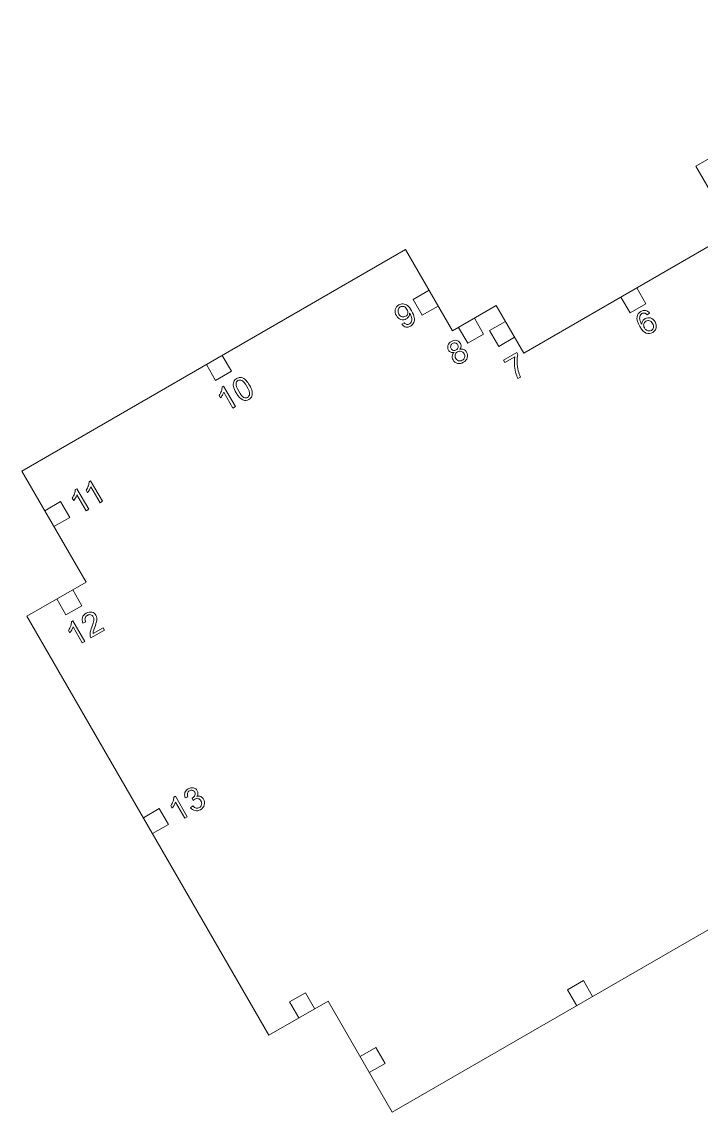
# Model space of a CAD drawing. Header units: millimetres. Extents: x -302 to 299, y -151 to 290.
# Drawn here: x -302.1 to -128.1, y -138.9 to 140.6 of the extents above; entities that cross this region are included whole.
import ezdxf

# ---------------------------------------------------------------- set-up
doc = ezdxf.new("R2010")
doc.units = ezdxf.units.MM
doc.header["$MEASUREMENT"] = 0
doc.layers.add('Layer 1', color=7, linetype='Continuous')

msp = doc.modelspace()

# ---------------------------------------------------------------- linework, layer by layer
at = {"layer": 'Layer 1', "lineweight": 9}
msp.add_open_spline([(-120.9787, -61.2683), (-120.9787, -61.2683), (-109.7628, -54.7931), (-109.7628, -54.7931), (-109.7628, -54.7931), (-109.7628, -54.7931), (-116.7958, -42.611), (-116.7958, -42.611), (-116.7958, -42.611), (-116.7958, -42.611), (-62.9834, -11.5425), (-62.9834, -11.5425), (-62.9834, -11.5425), (-62.9834, -11.5425), (-53.2337, -28.4289), (-53.2337, -28.4289), (-53.2337, -28.4289), (-53.2337, -28.4289), (28.4301, 18.7195), (28.4301, 18.7195), (28.4301, 18.7195), (28.4301, 18.7195), (16.6431, 39.1354), (16.6431, 39.1354), (16.6431, 39.1354), (16.6431, 39.1354), (35.7993, 50.195), (35.7993, 50.195), (35.7993, 50.195), (35.7993, 50.195), (-16.8799, 141.4378), (-16.8799, 141.4378), (-16.8799, 141.4378), (-16.8799, 141.4378), (-36.0358, 130.3782), (-36.0358, 130.3782), (-36.0358, 130.3782), (-36.0358, 130.3782), (-47.8228, 150.7938), (-47.8228, 150.7938), (-47.8228, 150.7938), (-47.8228, 150.7938), (-129.4866, 103.6451), (-129.4866, 103.6451), (-129.4866, 103.6451), (-129.4866, 103.6451), (-119.7365, 86.7579), (-119.7365, 86.7579), (-119.7365, 86.7579), (-119.7365, 86.7579), (-173.5493, 55.6888), (-173.5493, 55.6888), (-173.5493, 55.6888), (-173.5493, 55.6888), (-180.5829, 67.8709), (-180.5829, 67.8709), (-180.5829, 67.8709), (-180.5829, 67.8709), (-191.7988, 61.3957), (-191.7988, 61.3957), (-191.7988, 61.3957), (-191.7988, 61.3957), (-203.8289, 82.2322), (-203.8289, 82.2322), (-203.8289, 82.2322), (-203.8289, 82.2322), (-302.1283, 25.479), (-302.1283, 25.479), (-302.1283, 25.479), (-302.1283, 25.479), (-285.6839, -3.0028), (-285.6839, -3.0028), (-285.6839, -3.0028), (-285.6839, -3.0028), (-300.8071, -11.7341), (-300.8071, -11.7341), (-300.8071, -11.7341), (-300.8071, -11.7341), (-238.8149, -119.1076), (-238.8149, -119.1076), (-238.8149, -119.1076), (-238.8149, -119.1076), (-223.692, -110.3764), (-223.692, -110.3764), (-223.692, -110.3764), (-223.692, -110.3764), (-207.248, -138.8579), (-207.248, -138.8579), (-207.248, -138.8579), (-207.248, -138.8579), (-108.9486, -82.1048), (-108.9486, -82.1048), (-108.9486, -82.1048), (-108.9486, -82.1048), (-120.9787, -61.2683), (-120.9787, -61.2683)], degree=3, knots=[0, 0, 0, 0, 0.04, 0.04, 0.04, 0.04, 0.08, 0.08, 0.08, 0.08, 0.12, 0.12, 0.12, 0.12, 0.16, 0.16, 0.16, 0.16, 0.2, 0.2, 0.2, 0.2, 0.24, 0.24, 0.24, 0.24, 0.28, 0.28, 0.28, 0.28, 0.32, 0.32, 0.32, 0.32, 0.36, 0.36, 0.36, 0.36, 0.4, 0.4, 0.4, 0.4, 0.44, 0.44, 0.44, 0.44, 0.48, 0.48, 0.48, 0.48, 0.52, 0.52, 0.52, 0.52, 0.56, 0.56, 0.56, 0.56, 0.6, 0.6, 0.6, 0.6, 0.64, 0.64, 0.64, 0.64, 0.68, 0.68, 0.68, 0.68, 0.72, 0.72, 0.72, 0.72, 0.76, 0.76, 0.76, 0.76, 0.8, 0.8, 0.8, 0.8, 0.84, 0.84, 0.84, 0.84, 0.88, 0.88, 0.88, 0.88, 0.92, 0.92, 0.92, 0.92, 1, 1, 1, 1], dxfattribs=at)
at = {"layer": 'Layer 1', "color": 250, "lineweight": 9}
for points in [[(-195.4643, 67.7445), (-195.4643, 67.7445), (-199.5338, 65.395), (-199.5338, 65.395), (-199.5338, 65.395), (-199.5338, 65.395), (-201.8833, 69.4645), (-201.8833, 69.4645), (-201.8833, 69.4645), (-201.8833, 69.4645), (-197.8138, 71.814), (-197.8138, 71.814)], [(-144.6081, 72.398), (-144.6081, 72.398), (-142.2586, 68.3285), (-142.2586, 68.3285), (-142.2586, 68.3285), (-142.2586, 68.3285), (-146.328, 65.979), (-146.328, 65.979), (-146.328, 65.979), (-146.328, 65.979), (-148.6775, 70.0485), (-148.6775, 70.0485)], [(-186.1906, 64.6333), (-186.1906, 64.6333), (-183.8411, 60.5639), (-183.8411, 60.5639), (-183.8411, 60.5639), (-183.8411, 60.5639), (-187.9106, 58.2144), (-187.9106, 58.2144), (-187.9106, 58.2144), (-187.9106, 58.2144), (-190.2601, 62.2838), (-190.2601, 62.2838)], [(-175.8928, 59.747), (-175.8928, 59.747), (-179.9622, 57.3975), (-179.9622, 57.3975), (-179.9622, 57.3975), (-179.9622, 57.3975), (-182.3117, 61.467), (-182.3117, 61.467), (-182.3117, 61.467), (-182.3117, 61.467), (-178.2423, 63.8165), (-178.2423, 63.8165)], [(-250.7838, 55.1227), (-250.7838, 55.1227), (-248.4343, 51.0533), (-248.4343, 51.0533), (-248.4343, 51.0533), (-248.4343, 51.0533), (-252.5038, 48.7038), (-252.5038, 48.7038), (-252.5038, 48.7038), (-252.5038, 48.7038), (-254.8533, 52.7732), (-254.8533, 52.7732)], [(-296.2554, 15.3077), (-296.2554, 15.3077), (-292.1859, 17.6572), (-292.1859, 17.6572), (-292.1859, 17.6572), (-292.1859, 17.6572), (-289.8364, 13.5877), (-289.8364, 13.5877), (-289.8364, 13.5877), (-289.8364, 13.5877), (-293.9059, 11.2382), (-293.9059, 11.2382)], [(-289.0907, -4.9698), (-289.0907, -4.9698), (-286.7412, -9.0392), (-286.7412, -9.0392), (-286.7412, -9.0392), (-286.7412, -9.0392), (-290.8106, -11.3887), (-290.8106, -11.3887), (-290.8106, -11.3887), (-290.8106, -11.3887), (-293.1601, -7.3193), (-293.1601, -7.3193)], [(-270.9857, -63.3861), (-270.9857, -63.3861), (-266.9162, -61.0366), (-266.9162, -61.0366), (-266.9162, -61.0366), (-266.9162, -61.0366), (-264.5667, -65.1061), (-264.5667, -65.1061), (-264.5667, -65.1061), (-264.5667, -65.1061), (-268.6362, -67.4556), (-268.6362, -67.4556)], [(-159.9725, -111.5651), (-159.9725, -111.5651), (-162.322, -107.4956), (-162.322, -107.4956), (-162.322, -107.4956), (-162.322, -107.4956), (-158.2525, -105.1461), (-158.2525, -105.1461), (-158.2525, -105.1461), (-158.2525, -105.1461), (-155.903, -109.2156), (-155.903, -109.2156)], [(-231.1846, -114.6641), (-231.1846, -114.6641), (-233.5341, -110.5947), (-233.5341, -110.5947), (-233.5341, -110.5947), (-233.5341, -110.5947), (-229.4646, -108.2452), (-229.4646, -108.2452), (-229.4646, -108.2452), (-229.4646, -108.2452), (-227.1151, -112.3146), (-227.1151, -112.3146)], [(-215.4699, -124.6174), (-215.4699, -124.6174), (-211.4005, -122.2679), (-211.4005, -122.2679), (-211.4005, -122.2679), (-211.4005, -122.2679), (-209.051, -126.3374), (-209.051, -126.3374), (-209.051, -126.3374), (-209.051, -126.3374), (-213.1204, -128.6869), (-213.1204, -128.6869)]]:
    msp.add_open_spline(points, degree=3, knots=[0, 0, 0, 0, 0.25, 0.25, 0.25, 0.25, 0.5, 0.5, 0.5, 0.5, 1, 1, 1, 1], dxfattribs=at)
at = {"layer": 'Layer 1', "color": 242, "lineweight": 9}
for points, knots in [([(-204.7675, 63.0773), (-204.7675, 63.0773), (-204.181, 63.4926), (-204.181, 63.4926), (-204.181, 63.4926), (-203.9605, 63.2321), (-203.7383, 63.0785), (-203.5142, 63.0319), (-203.5142, 63.0319), (-203.2908, 62.9865), (-203.0633, 63.0299), (-202.8311, 63.1639), (-202.8311, 63.1639), (-202.6332, 63.2782), (-202.4857, 63.4236), (-202.3896, 63.6013), (-202.3896, 63.6013), (-202.2927, 63.7779), (-202.2403, 63.9694), (-202.2325, 64.1759), (-202.2325, 64.1759), (-202.2235, 64.3832), (-202.2625, 64.6344), (-202.3459, 64.9284), (-202.3459, 64.9284), (-202.4313, 65.223), (-202.55, 65.5048), (-202.7045, 65.7724), (-202.7045, 65.7724), (-202.7208, 65.8005), (-202.7474, 65.8438), (-202.7823, 65.8986), (-202.7823, 65.8986), (-202.794, 65.6197), (-202.8733, 65.3507), (-203.0223, 65.0952), (-203.0223, 65.0952), (-203.1718, 64.8378), (-203.3771, 64.6346), (-203.6362, 64.485), (-203.6362, 64.485), (-204.0712, 64.2338), (-204.5301, 64.179), (-205.0128, 64.3208), (-205.0128, 64.3208), (-205.4955, 64.4625), (-205.8849, 64.79), (-206.1827, 65.3057), (-206.1827, 65.3057), (-206.4903, 65.8386), (-206.5809, 66.3566), (-206.4545, 66.8629), (-206.4545, 66.8629), (-206.3281, 67.3694), (-206.0284, 67.759), (-205.5554, 68.0321), (-205.5554, 68.0321), (-205.2145, 68.2289), (-204.8493, 68.316), (-204.4599, 68.2964), (-204.4599, 68.2964), (-204.0718, 68.2761), (-203.705, 68.1375), (-203.3622, 67.8825), (-203.3622, 67.8825), (-203.0194, 67.6274), (-202.6617, 67.1772), (-202.2891, 66.5319), (-202.2891, 66.5319), (-201.9025, 65.8623), (-201.6663, 65.2866), (-201.5817, 64.8043), (-201.5817, 64.8043), (-201.4991, 64.3224), (-201.5411, 63.8957), (-201.7083, 63.5221), (-201.7083, 63.5221), (-201.8768, 63.1478), (-202.1529, 62.85), (-202.5403, 62.6263), (-202.5403, 62.6263), (-202.9509, 62.3892), (-203.3514, 62.3095), (-203.7436, 62.3878), (-203.7436, 62.3878), (-204.1352, 62.4648), (-204.4765, 62.6947), (-204.7675, 63.0773)], [0, 0, 0, 0, 0.04347826, 0.04347826, 0.04347826, 0.04347826, 0.08695652, 0.08695652, 0.08695652, 0.08695652, 0.13043478, 0.13043478, 0.13043478, 0.13043478, 0.17391304, 0.17391304, 0.17391304, 0.17391304, 0.2173913, 0.2173913, 0.2173913, 0.2173913, 0.26086957, 0.26086957, 0.26086957, 0.26086957, 0.30434783, 0.30434783, 0.30434783, 0.30434783, 0.34782609, 0.34782609, 0.34782609, 0.34782609, 0.39130435, 0.39130435, 0.39130435, 0.39130435, 0.43478261, 0.43478261, 0.43478261, 0.43478261, 0.47826087, 0.47826087, 0.47826087, 0.47826087, 0.52173913, 0.52173913, 0.52173913, 0.52173913, 0.56521739, 0.56521739, 0.56521739, 0.56521739, 0.60869565, 0.60869565, 0.60869565, 0.60869565, 0.65217391, 0.65217391, 0.65217391, 0.65217391, 0.69565217, 0.69565217, 0.69565217, 0.69565217, 0.73913043, 0.73913043, 0.73913043, 0.73913043, 0.7826087, 0.7826087, 0.7826087, 0.7826087, 0.82608696, 0.82608696, 0.82608696, 0.82608696, 0.86956522, 0.86956522, 0.86956522, 0.86956522, 0.91304348, 0.91304348, 0.91304348, 0.91304348, 1, 1, 1, 1]), ([(-203.4668, 66.9177), (-203.6799, 67.2868), (-203.9476, 67.5249), (-204.2692, 67.6276), (-204.2692, 67.6276), (-204.5928, 67.7308), (-204.8915, 67.7034), (-205.1689, 67.5432), (-205.1689, 67.5432), (-205.4549, 67.3781), (-205.6365, 67.1169), (-205.7143, 66.7607), (-205.7143, 66.7607), (-205.7915, 66.4034), (-205.7228, 66.0388), (-205.5083, 65.6673), (-205.5083, 65.6673), (-205.315, 65.3325), (-205.057, 65.1197), (-204.7346, 65.0272), (-204.7346, 65.0272), (-204.4123, 64.9346), (-204.1044, 64.974), (-203.8086, 65.1448), (-203.8086, 65.1448), (-203.5092, 65.3177), (-203.3247, 65.5626), (-203.2535, 65.8823), (-203.2535, 65.8823), (-203.1811, 66.2028), (-203.253, 66.5474), (-203.4668, 66.9177)], [0, 0, 0, 0, 0.11111111, 0.11111111, 0.11111111, 0.11111111, 0.22222222, 0.22222222, 0.22222222, 0.22222222, 0.33333333, 0.33333333, 0.33333333, 0.33333333, 0.44444444, 0.44444444, 0.44444444, 0.44444444, 0.55555556, 0.55555556, 0.55555556, 0.55555556, 0.66666667, 0.66666667, 0.66666667, 0.66666667, 0.77777778, 0.77777778, 0.77777778, 0.77777778, 1, 1, 1, 1]), ([(-141.3143, 65.9392), (-141.3143, 65.9392), (-141.9257, 65.5194), (-141.9257, 65.5194), (-141.9257, 65.5194), (-142.1293, 65.7392), (-142.3164, 65.8772), (-142.4872, 65.9301), (-142.4872, 65.9301), (-142.7684, 66.0138), (-143.0364, 65.9812), (-143.2918, 65.8338), (-143.2918, 65.8338), (-143.4971, 65.7152), (-143.6436, 65.5541), (-143.7325, 65.3497), (-143.7325, 65.3497), (-143.85, 65.0846), (-143.8852, 64.7759), (-143.8389, 64.4247), (-143.8389, 64.4247), (-143.7913, 64.0741), (-143.6188, 63.6343), (-143.3203, 63.106), (-143.3203, 63.106), (-143.3013, 63.4315), (-143.2134, 63.7168), (-143.0549, 63.9615), (-143.0549, 63.9615), (-142.8968, 64.2042), (-142.6942, 64.3979), (-142.4486, 64.5397), (-142.4486, 64.5397), (-142.0185, 64.788), (-141.5619, 64.8413), (-141.0774, 64.6992), (-141.0774, 64.6992), (-140.5928, 64.5569), (-140.2057, 64.2362), (-139.9164, 63.7351), (-139.9164, 63.7351), (-139.7259, 63.4052), (-139.6215, 63.058), (-139.5996, 62.6927), (-139.5996, 62.6927), (-139.5784, 62.3286), (-139.6484, 61.9981), (-139.8096, 61.7046), (-139.8096, 61.7046), (-139.971, 61.4111), (-140.2089, 61.1743), (-140.5242, 60.9922), (-140.5242, 60.9922), (-141.062, 60.6818), (-141.6131, 60.6259), (-142.1802, 60.8264), (-142.1802, 60.8264), (-142.7479, 61.025), (-143.2925, 61.579), (-143.816, 62.4857), (-143.816, 62.4857), (-144.4017, 63.5001), (-144.6401, 64.3449), (-144.531, 65.0223), (-144.531, 65.0223), (-144.4361, 65.6115), (-144.1125, 66.0671), (-143.5577, 66.3874), (-143.5577, 66.3874), (-143.1459, 66.6252), (-142.7403, 66.7046), (-142.3423, 66.6248), (-142.3423, 66.6248), (-141.945, 66.5462), (-141.6025, 66.3171), (-141.3143, 65.9392)], [0, 0, 0, 0, 0.05, 0.05, 0.05, 0.05, 0.1, 0.1, 0.1, 0.1, 0.15, 0.15, 0.15, 0.15, 0.2, 0.2, 0.2, 0.2, 0.25, 0.25, 0.25, 0.25, 0.3, 0.3, 0.3, 0.3, 0.35, 0.35, 0.35, 0.35, 0.4, 0.4, 0.4, 0.4, 0.45, 0.45, 0.45, 0.45, 0.5, 0.5, 0.5, 0.5, 0.55, 0.55, 0.55, 0.55, 0.6, 0.6, 0.6, 0.6, 0.65, 0.65, 0.65, 0.65, 0.7, 0.7, 0.7, 0.7, 0.75, 0.75, 0.75, 0.75, 0.8, 0.8, 0.8, 0.8, 0.85, 0.85, 0.85, 0.85, 0.9, 0.9, 0.9, 0.9, 1, 1, 1, 1]), ([(-142.6395, 62.1581), (-142.5111, 61.9357), (-142.3406, 61.7505), (-142.1294, 61.602), (-142.1294, 61.602), (-141.9181, 61.4535), (-141.6972, 61.3757), (-141.4673, 61.3668), (-141.4673, 61.3668), (-141.236, 61.3585), (-141.0265, 61.4077), (-140.8407, 61.515), (-140.8407, 61.515), (-140.5682, 61.6723), (-140.3983, 61.9171), (-140.3298, 62.25), (-140.3298, 62.25), (-140.2613, 62.5828), (-140.3357, 62.9374), (-140.553, 63.3138), (-140.553, 63.3138), (-140.7625, 63.6767), (-141.0241, 63.907), (-141.3379, 64.0045), (-141.3379, 64.0045), (-141.6517, 64.1019), (-141.9548, 64.0655), (-142.2481, 63.8962), (-142.2481, 63.8962), (-142.5402, 63.7275), (-142.727, 63.4811), (-142.8093, 63.155), (-142.8093, 63.155), (-142.8914, 62.8289), (-142.8349, 62.4966), (-142.6395, 62.1581)], [0, 0, 0, 0, 0.1, 0.1, 0.1, 0.1, 0.2, 0.2, 0.2, 0.2, 0.3, 0.3, 0.3, 0.3, 0.4, 0.4, 0.4, 0.4, 0.5, 0.5, 0.5, 0.5, 0.6, 0.6, 0.6, 0.6, 0.7, 0.7, 0.7, 0.7, 0.8, 0.8, 0.8, 0.8, 1, 1, 1, 1]), ([(-191.4167, 55.8505), (-191.7408, 55.7938), (-192.0191, 55.8188), (-192.2538, 55.9261), (-192.2538, 55.9261), (-192.4866, 56.0328), (-192.677, 56.213), (-192.823, 56.4659), (-192.823, 56.4659), (-193.0439, 56.8484), (-193.0918, 57.2477), (-192.9671, 57.6667), (-192.9671, 57.6667), (-192.8425, 58.0858), (-192.5538, 58.4267), (-192.098, 58.6899), (-192.098, 58.6899), (-191.6397, 58.9545), (-191.1937, 59.0344), (-190.76, 58.9296), (-190.76, 58.9296), (-190.3276, 58.824), (-190.0013, 58.5806), (-189.7805, 58.1981), (-189.7805, 58.1981), (-189.6401, 57.9549), (-189.5816, 57.7068), (-189.6042, 57.4526), (-189.6042, 57.4526), (-189.6288, 57.1988), (-189.7415, 56.948), (-189.9453, 56.7), (-189.9453, 56.7), (-189.5632, 56.7804), (-189.2203, 56.7536), (-188.9161, 56.6164), (-188.9161, 56.6164), (-188.6139, 56.4796), (-188.368, 56.2485), (-188.1811, 55.9247), (-188.1811, 55.9247), (-187.9214, 55.4749), (-187.863, 55.0067), (-188.0032, 54.5185), (-188.0032, 54.5185), (-188.1445, 54.0295), (-188.4743, 53.6355), (-188.9924, 53.3363), (-188.9924, 53.3363), (-189.5106, 53.0372), (-190.0155, 52.9493), (-190.5103, 53.0726), (-190.5103, 53.0726), (-191.0052, 53.1959), (-191.3848, 53.4867), (-191.6494, 53.945), (-191.6494, 53.945), (-191.8463, 54.2859), (-191.9246, 54.622), (-191.8844, 54.9532), (-191.8844, 54.9532), (-191.8448, 55.2824), (-191.6889, 55.5825), (-191.4167, 55.8505)], [0, 0, 0, 0, 0.05882353, 0.05882353, 0.05882353, 0.05882353, 0.11764706, 0.11764706, 0.11764706, 0.11764706, 0.17647059, 0.17647059, 0.17647059, 0.17647059, 0.23529412, 0.23529412, 0.23529412, 0.23529412, 0.29411765, 0.29411765, 0.29411765, 0.29411765, 0.35294118, 0.35294118, 0.35294118, 0.35294118, 0.41176471, 0.41176471, 0.41176471, 0.41176471, 0.47058824, 0.47058824, 0.47058824, 0.47058824, 0.52941176, 0.52941176, 0.52941176, 0.52941176, 0.58823529, 0.58823529, 0.58823529, 0.58823529, 0.64705882, 0.64705882, 0.64705882, 0.64705882, 0.70588235, 0.70588235, 0.70588235, 0.70588235, 0.76470588, 0.76470588, 0.76470588, 0.76470588, 0.82352941, 0.82352941, 0.82352941, 0.82352941, 0.88235294, 0.88235294, 0.88235294, 0.88235294, 1, 1, 1, 1]), ([(-192.177, 56.8682), (-192.0338, 56.6202), (-191.8359, 56.4639), (-191.5861, 56.398), (-191.5861, 56.398), (-191.335, 56.3328), (-191.0814, 56.3732), (-190.8259, 56.5207), (-190.8259, 56.5207), (-190.5779, 56.6639), (-190.4189, 56.8599), (-190.3505, 57.1081), (-190.3505, 57.1081), (-190.2818, 57.3563), (-190.3144, 57.5933), (-190.4449, 57.8194), (-190.4449, 57.8194), (-190.5818, 58.0565), (-190.7769, 58.2079), (-191.0336, 58.2746), (-191.0336, 58.2746), (-191.2905, 58.3414), (-191.54, 58.3049), (-191.7844, 58.1638), (-191.7844, 58.1638), (-192.03, 58.022), (-192.1883, 57.8247), (-192.2605, 57.5745), (-192.2605, 57.5745), (-192.3319, 57.323), (-192.3033, 57.087), (-192.177, 56.8682)], [0, 0, 0, 0, 0.11111111, 0.11111111, 0.11111111, 0.11111111, 0.22222222, 0.22222222, 0.22222222, 0.22222222, 0.33333333, 0.33333333, 0.33333333, 0.33333333, 0.44444444, 0.44444444, 0.44444444, 0.44444444, 0.55555556, 0.55555556, 0.55555556, 0.55555556, 0.66666667, 0.66666667, 0.66666667, 0.66666667, 0.77777778, 0.77777778, 0.77777778, 0.77777778, 1, 1, 1, 1]), ([(-190.985, 54.3237), (-190.8791, 54.1404), (-190.7321, 53.9874), (-190.5466, 53.8664), (-190.5466, 53.8664), (-190.3603, 53.7442), (-190.1538, 53.6857), (-189.9272, 53.6912), (-189.9272, 53.6912), (-189.7006, 53.6965), (-189.4885, 53.7554), (-189.2906, 53.8697), (-189.2906, 53.8697), (-188.9826, 54.0475), (-188.7856, 54.2933), (-188.7002, 54.6081), (-188.7002, 54.6081), (-188.614, 54.9219), (-188.6591, 55.2315), (-188.8355, 55.537), (-188.8355, 55.537), (-189.0147, 55.8474), (-189.2656, 56.0447), (-189.5892, 56.1284), (-189.5892, 56.1284), (-189.9129, 56.212), (-190.2306, 56.1639), (-190.541, 55.9847), (-190.541, 55.9847), (-190.8441, 55.8097), (-191.0366, 55.5648), (-191.1201, 55.2494), (-191.1201, 55.2494), (-191.203, 54.9327), (-191.1585, 54.6243), (-190.985, 54.3237)], [0, 0, 0, 0, 0.1, 0.1, 0.1, 0.1, 0.2, 0.2, 0.2, 0.2, 0.3, 0.3, 0.3, 0.3, 0.4, 0.4, 0.4, 0.4, 0.5, 0.5, 0.5, 0.5, 0.6, 0.6, 0.6, 0.6, 0.7, 0.7, 0.7, 0.7, 0.8, 0.8, 0.8, 0.8, 1, 1, 1, 1]), ([(-178.3933, 53.2935), (-178.3933, 53.2935), (-178.751, 53.913), (-178.751, 53.913), (-178.751, 53.913), (-178.751, 53.913), (-175.3536, 55.8745), (-175.3536, 55.8745), (-175.3536, 55.8745), (-175.3536, 55.8745), (-175.0644, 55.3735), (-175.0644, 55.3735), (-175.0644, 55.3735), (-175.1927, 54.8251), (-175.2508, 54.161), (-175.2395, 53.3822), (-175.2395, 53.3822), (-175.227, 52.6041), (-175.1305, 51.85), (-174.9497, 51.1249), (-174.9497, 51.1249), (-174.8253, 50.6102), (-174.6299, 50.0827), (-174.3633, 49.5392), (-174.3633, 49.5392), (-174.3633, 49.5392), (-175.0257, 49.1567), (-175.0257, 49.1567), (-175.0257, 49.1567), (-175.2569, 49.5741), (-175.4641, 50.1192), (-175.6468, 50.7942), (-175.6468, 50.7942), (-175.8288, 51.4679), (-175.9324, 52.161), (-175.9561, 52.8707), (-175.9561, 52.8707), (-175.9784, 53.5812), (-175.9351, 54.2173), (-175.8221, 54.7779), (-175.8221, 54.7779), (-175.8221, 54.7779), (-178.3933, 53.2935), (-178.3933, 53.2935)], [0, 0, 0, 0, 0.08333333, 0.08333333, 0.08333333, 0.08333333, 0.16666667, 0.16666667, 0.16666667, 0.16666667, 0.25, 0.25, 0.25, 0.25, 0.33333333, 0.33333333, 0.33333333, 0.33333333, 0.41666667, 0.41666667, 0.41666667, 0.41666667, 0.5, 0.5, 0.5, 0.5, 0.58333333, 0.58333333, 0.58333333, 0.58333333, 0.66666667, 0.66666667, 0.66666667, 0.66666667, 0.75, 0.75, 0.75, 0.75, 0.83333333, 0.83333333, 0.83333333, 0.83333333, 1, 1, 1, 1]), ([(-247.2323, 45.5231), (-247.5907, 46.144), (-247.8158, 46.6804), (-247.9055, 47.1322), (-247.9055, 47.1322), (-247.9971, 47.5844), (-247.9751, 47.9866), (-247.8419, 48.3371), (-247.8419, 48.3371), (-247.7086, 48.6878), (-247.4514, 48.9732), (-247.0701, 49.1933), (-247.0701, 49.1933), (-246.7878, 49.3563), (-246.5079, 49.4414), (-246.2296, 49.4506), (-246.2296, 49.4506), (-245.952, 49.4609), (-245.6827, 49.398), (-245.4199, 49.2646), (-245.4199, 49.2646), (-245.1584, 49.1305), (-244.8993, 48.9329), (-244.644, 48.6713), (-244.644, 48.6713), (-244.3874, 48.4105), (-244.1099, 48.02), (-243.8093, 47.4994), (-243.8093, 47.4994), (-243.4537, 46.8835), (-243.2308, 46.3506), (-243.138, 45.8992), (-243.138, 45.8992), (-243.0463, 45.4469), (-243.0671, 45.0455), (-243.1996, 44.6936), (-243.1996, 44.6936), (-243.3321, 44.3417), (-243.5906, 44.0556), (-243.9756, 43.8334), (-243.9756, 43.8334), (-244.4815, 43.5413), (-244.9831, 43.4928), (-245.481, 43.6893), (-245.481, 43.6893), (-246.0788, 43.9259), (-246.6636, 44.5382), (-247.2323, 45.5231)], [0, 0, 0, 0, 0.07692308, 0.07692308, 0.07692308, 0.07692308, 0.15384615, 0.15384615, 0.15384615, 0.15384615, 0.23076923, 0.23076923, 0.23076923, 0.23076923, 0.30769231, 0.30769231, 0.30769231, 0.30769231, 0.38461538, 0.38461538, 0.38461538, 0.38461538, 0.46153846, 0.46153846, 0.46153846, 0.46153846, 0.53846154, 0.53846154, 0.53846154, 0.53846154, 0.61538462, 0.61538462, 0.61538462, 0.61538462, 0.69230769, 0.69230769, 0.69230769, 0.69230769, 0.76923077, 0.76923077, 0.76923077, 0.76923077, 0.84615385, 0.84615385, 0.84615385, 0.84615385, 1, 1, 1, 1]), ([(-246.5699, 45.9055), (-246.0725, 45.044), (-245.6402, 44.5294), (-245.2734, 44.3599), (-245.2734, 44.3599), (-244.9074, 44.1916), (-244.5768, 44.1918), (-244.2811, 44.3625), (-244.2811, 44.3625), (-243.9841, 44.534), (-243.8193, 44.8214), (-243.7828, 45.2238), (-243.7828, 45.2238), (-243.7462, 45.6262), (-243.9756, 46.2579), (-244.4716, 47.117), (-244.4716, 47.117), (-244.9705, 47.981), (-245.4035, 48.4968), (-245.7689, 48.6639), (-245.7689, 48.6639), (-246.1349, 48.8322), (-246.4673, 48.8294), (-246.7679, 48.6558), (-246.7679, 48.6558), (-247.0649, 48.4844), (-247.2281, 48.2222), (-247.2607, 47.8695), (-247.2607, 47.8695), (-247.2977, 47.4228), (-247.0674, 46.7671), (-246.5699, 45.9055)], [0, 0, 0, 0, 0.11111111, 0.11111111, 0.11111111, 0.11111111, 0.22222222, 0.22222222, 0.22222222, 0.22222222, 0.33333333, 0.33333333, 0.33333333, 0.33333333, 0.44444444, 0.44444444, 0.44444444, 0.44444444, 0.55555556, 0.55555556, 0.55555556, 0.55555556, 0.66666667, 0.66666667, 0.66666667, 0.66666667, 0.77777778, 0.77777778, 0.77777778, 0.77777778, 1, 1, 1, 1]), ([(-247.389, 41.9816), (-247.389, 41.9816), (-248.033, 41.6098), (-248.033, 41.6098), (-248.033, 41.6098), (-248.033, 41.6098), (-250.4037, 45.716), (-250.4037, 45.716), (-250.4037, 45.716), (-250.4735, 45.4784), (-250.591, 45.2135), (-250.7574, 44.9202), (-250.7574, 44.9202), (-250.925, 44.6263), (-251.0868, 44.3846), (-251.2449, 44.1956), (-251.2449, 44.1956), (-251.2449, 44.1956), (-251.604, 44.8176), (-251.604, 44.8176), (-251.604, 44.8176), (-251.3416, 45.1956), (-251.1449, 45.5829), (-251.0138, 45.9797), (-251.0138, 45.9797), (-250.8846, 46.3768), (-250.8275, 46.721), (-250.8463, 47.0132), (-250.8463, 47.0132), (-250.8463, 47.0132), (-250.4321, 47.2523), (-250.4321, 47.2523), (-250.4321, 47.2523), (-250.4321, 47.2523), (-247.389, 41.9816), (-247.389, 41.9816)], [0, 0, 0, 0, 0.1, 0.1, 0.1, 0.1, 0.2, 0.2, 0.2, 0.2, 0.3, 0.3, 0.3, 0.3, 0.4, 0.4, 0.4, 0.4, 0.5, 0.5, 0.5, 0.5, 0.6, 0.6, 0.6, 0.6, 0.7, 0.7, 0.7, 0.7, 0.8, 0.8, 0.8, 0.8, 1, 1, 1, 1]), ([(-281.4557, 17.7128), (-281.4557, 17.7128), (-282.0997, 17.341), (-282.0997, 17.341), (-282.0997, 17.341), (-282.0997, 17.341), (-284.4704, 21.4472), (-284.4704, 21.4472), (-284.4704, 21.4472), (-284.5402, 21.2097), (-284.6577, 20.9447), (-284.8241, 20.6515), (-284.8241, 20.6515), (-284.9917, 20.3576), (-285.1535, 20.1159), (-285.3116, 19.9268), (-285.3116, 19.9268), (-285.3116, 19.9268), (-285.6707, 20.5489), (-285.6707, 20.5489), (-285.6707, 20.5489), (-285.4083, 20.9268), (-285.2116, 21.3142), (-285.0805, 21.7109), (-285.0805, 21.7109), (-284.9513, 22.1081), (-284.8942, 22.4523), (-284.913, 22.7444), (-284.913, 22.7444), (-284.913, 22.7444), (-284.4988, 22.9836), (-284.4988, 22.9836), (-284.4988, 22.9836), (-284.4988, 22.9836), (-281.4557, 17.7128), (-281.4557, 17.7128)], [0, 0, 0, 0, 0.1, 0.1, 0.1, 0.1, 0.2, 0.2, 0.2, 0.2, 0.3, 0.3, 0.3, 0.3, 0.4, 0.4, 0.4, 0.4, 0.5, 0.5, 0.5, 0.5, 0.6, 0.6, 0.6, 0.6, 0.7, 0.7, 0.7, 0.7, 0.8, 0.8, 0.8, 0.8, 1, 1, 1, 1]), ([(-284.99, 15.6723), (-284.99, 15.6723), (-285.6339, 15.3005), (-285.6339, 15.3005), (-285.6339, 15.3005), (-285.6339, 15.3005), (-288.0046, 19.4067), (-288.0046, 19.4067), (-288.0046, 19.4067), (-288.0744, 19.1692), (-288.192, 18.9042), (-288.3583, 18.611), (-288.3583, 18.611), (-288.526, 18.3171), (-288.6878, 18.0754), (-288.8458, 17.8863), (-288.8458, 17.8863), (-288.8458, 17.8863), (-289.205, 18.5084), (-289.205, 18.5084), (-289.205, 18.5084), (-288.9426, 18.8863), (-288.7458, 19.2737), (-288.6147, 19.6704), (-288.6147, 19.6704), (-288.4856, 20.0676), (-288.4284, 20.4118), (-288.4472, 20.7039), (-288.4472, 20.7039), (-288.4472, 20.7039), (-288.033, 20.9431), (-288.033, 20.9431), (-288.033, 20.9431), (-288.033, 20.9431), (-284.99, 15.6723), (-284.99, 15.6723)], [0, 0, 0, 0, 0.1, 0.1, 0.1, 0.1, 0.2, 0.2, 0.2, 0.2, 0.3, 0.3, 0.3, 0.3, 0.4, 0.4, 0.4, 0.4, 0.5, 0.5, 0.5, 0.5, 0.6, 0.6, 0.6, 0.6, 0.7, 0.7, 0.7, 0.7, 0.8, 0.8, 0.8, 0.8, 1, 1, 1, 1]), ([(-281.3056, -14.6789), (-281.3056, -14.6789), (-280.9479, -15.2984), (-280.9479, -15.2984), (-280.9479, -15.2984), (-280.9479, -15.2984), (-284.4174, -17.3015), (-284.4174, -17.3015), (-284.4174, -17.3015), (-284.5119, -17.1492), (-284.5735, -16.9859), (-284.6011, -16.8112), (-284.6011, -16.8112), (-284.6499, -16.5234), (-284.6422, -16.2093), (-284.5805, -15.8674), (-284.5805, -15.8674), (-284.517, -15.526), (-284.389, -15.0985), (-284.196, -14.5862), (-284.196, -14.5862), (-283.8955, -13.7887), (-283.7232, -13.1954), (-283.6807, -12.8059), (-283.6807, -12.8059), (-283.6376, -12.4178), (-283.687, -12.1008), (-283.8274, -11.8576), (-283.8274, -11.8576), (-283.9749, -11.6022), (-284.1907, -11.44), (-284.4744, -11.3692), (-284.4744, -11.3692), (-284.7587, -11.3003), (-285.0477, -11.3498), (-285.341, -11.5192), (-285.341, -11.5192), (-285.6514, -11.6984), (-285.8459, -11.9345), (-285.9237, -12.2288), (-285.9237, -12.2288), (-286.0035, -12.5224), (-285.9486, -12.8346), (-285.7613, -13.1648), (-285.7613, -13.1648), (-285.7613, -13.1648), (-286.4625, -13.48), (-286.4625, -13.48), (-286.4625, -13.48), (-286.703, -12.959), (-286.7492, -12.4837), (-286.603, -12.0539), (-286.603, -12.0539), (-286.4569, -11.624), (-286.1333, -11.2646), (-285.6347, -10.9767), (-285.6347, -10.9767), (-285.1312, -10.686), (-284.6517, -10.5965), (-284.1975, -10.7058), (-284.1975, -10.7058), (-283.7414, -10.8156), (-283.3951, -11.0768), (-283.1566, -11.4898), (-283.1566, -11.4898), (-283.0353, -11.7), (-282.9588, -11.9313), (-282.9284, -12.1843), (-282.9284, -12.1843), (-282.8968, -12.4365), (-282.9164, -12.7328), (-282.9865, -13.0716), (-282.9865, -13.0716), (-283.0559, -13.4114), (-283.2092, -13.9106), (-283.4466, -14.569), (-283.4466, -14.569), (-283.6451, -15.117), (-283.7662, -15.4802), (-283.8091, -15.6599), (-283.8091, -15.6599), (-283.8528, -15.8382), (-283.8762, -16.0065), (-283.8805, -16.1655), (-283.8805, -16.1655), (-283.8805, -16.1655), (-281.3056, -14.6789), (-281.3056, -14.6789)], [0, 0, 0, 0, 0.04347826, 0.04347826, 0.04347826, 0.04347826, 0.08695652, 0.08695652, 0.08695652, 0.08695652, 0.13043478, 0.13043478, 0.13043478, 0.13043478, 0.17391304, 0.17391304, 0.17391304, 0.17391304, 0.2173913, 0.2173913, 0.2173913, 0.2173913, 0.26086957, 0.26086957, 0.26086957, 0.26086957, 0.30434783, 0.30434783, 0.30434783, 0.30434783, 0.34782609, 0.34782609, 0.34782609, 0.34782609, 0.39130435, 0.39130435, 0.39130435, 0.39130435, 0.43478261, 0.43478261, 0.43478261, 0.43478261, 0.47826087, 0.47826087, 0.47826087, 0.47826087, 0.52173913, 0.52173913, 0.52173913, 0.52173913, 0.56521739, 0.56521739, 0.56521739, 0.56521739, 0.60869565, 0.60869565, 0.60869565, 0.60869565, 0.65217391, 0.65217391, 0.65217391, 0.65217391, 0.69565217, 0.69565217, 0.69565217, 0.69565217, 0.73913043, 0.73913043, 0.73913043, 0.73913043, 0.7826087, 0.7826087, 0.7826087, 0.7826087, 0.82608696, 0.82608696, 0.82608696, 0.82608696, 0.86956522, 0.86956522, 0.86956522, 0.86956522, 0.91304348, 0.91304348, 0.91304348, 0.91304348, 1, 1, 1, 1]), ([(-285.9866, -18.2075), (-285.9866, -18.2075), (-286.6305, -18.5793), (-286.6305, -18.5793), (-286.6305, -18.5793), (-286.6305, -18.5793), (-289.0012, -14.4731), (-289.0012, -14.4731), (-289.0012, -14.4731), (-289.071, -14.7106), (-289.1886, -14.9756), (-289.3549, -15.2689), (-289.3549, -15.2689), (-289.5226, -15.5628), (-289.6844, -15.8045), (-289.8424, -15.9935), (-289.8424, -15.9935), (-289.8424, -15.9935), (-290.2016, -15.3714), (-290.2016, -15.3714), (-290.2016, -15.3714), (-289.9392, -14.9935), (-289.7424, -14.6061), (-289.6113, -14.2094), (-289.6113, -14.2094), (-289.4822, -13.8123), (-289.425, -13.4681), (-289.4438, -13.1759), (-289.4438, -13.1759), (-289.4438, -13.1759), (-289.0296, -12.9368), (-289.0296, -12.9368), (-289.0296, -12.9368), (-289.0296, -12.9368), (-285.9866, -18.2075), (-285.9866, -18.2075)], [0, 0, 0, 0, 0.1, 0.1, 0.1, 0.1, 0.2, 0.2, 0.2, 0.2, 0.3, 0.3, 0.3, 0.3, 0.4, 0.4, 0.4, 0.4, 0.5, 0.5, 0.5, 0.5, 0.6, 0.6, 0.6, 0.6, 0.7, 0.7, 0.7, 0.7, 0.8, 0.8, 0.8, 0.8, 1, 1, 1, 1]), ([(-258.8976, -60.8077), (-258.8976, -60.8077), (-258.303, -60.3503), (-258.303, -60.3503), (-258.303, -60.3503), (-258.0175, -60.6726), (-257.7399, -60.8627), (-257.4696, -60.9217), (-257.4696, -60.9217), (-257.198, -60.9801), (-256.9351, -60.9358), (-256.6798, -60.7883), (-256.6798, -60.7883), (-256.3767, -60.6133), (-256.1807, -60.3601), (-256.0931, -60.0292), (-256.0931, -60.0292), (-256.0067, -59.6991), (-256.052, -59.3781), (-256.2312, -59.0677), (-256.2312, -59.0677), (-256.4019, -58.772), (-256.6395, -58.5833), (-256.9434, -58.503), (-256.9434, -58.503), (-257.2485, -58.4233), (-257.5499, -58.4685), (-257.848, -58.6406), (-257.848, -58.6406), (-257.9702, -58.7112), (-258.1076, -58.8232), (-258.261, -58.9752), (-258.261, -58.9752), (-258.261, -58.9752), (-258.5156, -58.3679), (-258.5156, -58.3679), (-258.5156, -58.3679), (-258.47, -58.348), (-258.4344, -58.3307), (-258.4074, -58.3151), (-258.4074, -58.3151), (-258.1337, -58.1571), (-257.9285, -57.9425), (-257.791, -57.6726), (-257.791, -57.6726), (-257.6536, -57.4026), (-257.6713, -57.1179), (-257.8435, -56.8196), (-257.8435, -56.8196), (-257.9797, -56.5838), (-258.1739, -56.4336), (-258.4229, -56.3721), (-258.4229, -56.3721), (-258.6726, -56.3093), (-258.9243, -56.3503), (-259.1772, -56.4964), (-259.1772, -56.4964), (-259.4278, -56.641), (-259.5909, -56.8411), (-259.6668, -57.0934), (-259.6668, -57.0934), (-259.7432, -57.3478), (-259.7139, -57.6469), (-259.5795, -57.9898), (-259.5795, -57.9898), (-259.5795, -57.9898), (-260.2899, -58.2467), (-260.2899, -58.2467), (-260.2899, -58.2467), (-260.4614, -57.7689), (-260.4751, -57.3304), (-260.3333, -56.9324), (-260.3333, -56.9324), (-260.1904, -56.5338), (-259.9124, -56.2137), (-259.4969, -55.9738), (-259.4969, -55.9738), (-259.2109, -55.8087), (-258.911, -55.7185), (-258.5998, -55.7018), (-258.5998, -55.7018), (-258.2877, -55.6863), (-258.0065, -55.7471), (-257.7554, -55.8856), (-257.7554, -55.8856), (-257.5056, -56.0249), (-257.311, -56.2124), (-257.1727, -56.452), (-257.1727, -56.452), (-257.0422, -56.678), (-256.984, -56.9198), (-256.9983, -57.1773), (-256.9983, -57.1773), (-257.0133, -57.4337), (-257.1075, -57.6852), (-257.2824, -57.9328), (-257.2824, -57.9328), (-256.931, -57.8245), (-256.6042, -57.8345), (-256.3013, -57.9612), (-256.3013, -57.9612), (-256.0004, -58.0872), (-255.7519, -58.3201), (-255.5564, -58.6586), (-255.5564, -58.6586), (-255.2918, -59.1169), (-255.2337, -59.6015), (-255.3844, -60.1138), (-255.3844, -60.1138), (-255.5338, -60.6253), (-255.865, -61.0283), (-256.3758, -61.3232), (-256.3758, -61.3232), (-256.8365, -61.5892), (-257.298, -61.6732), (-257.7611, -61.574), (-257.7611, -61.574), (-258.2234, -61.4759), (-258.6023, -61.2205), (-258.8976, -60.8077)], [0, 0, 0, 0, 0.03225806, 0.03225806, 0.03225806, 0.03225806, 0.06451613, 0.06451613, 0.06451613, 0.06451613, 0.09677419, 0.09677419, 0.09677419, 0.09677419, 0.12903226, 0.12903226, 0.12903226, 0.12903226, 0.16129032, 0.16129032, 0.16129032, 0.16129032, 0.19354839, 0.19354839, 0.19354839, 0.19354839, 0.22580645, 0.22580645, 0.22580645, 0.22580645, 0.25806452, 0.25806452, 0.25806452, 0.25806452, 0.29032258, 0.29032258, 0.29032258, 0.29032258, 0.32258065, 0.32258065, 0.32258065, 0.32258065, 0.35483871, 0.35483871, 0.35483871, 0.35483871, 0.38709677, 0.38709677, 0.38709677, 0.38709677, 0.41935484, 0.41935484, 0.41935484, 0.41935484, 0.4516129, 0.4516129, 0.4516129, 0.4516129, 0.48387097, 0.48387097, 0.48387097, 0.48387097, 0.51612903, 0.51612903, 0.51612903, 0.51612903, 0.5483871, 0.5483871, 0.5483871, 0.5483871, 0.58064516, 0.58064516, 0.58064516, 0.58064516, 0.61290323, 0.61290323, 0.61290323, 0.61290323, 0.64516129, 0.64516129, 0.64516129, 0.64516129, 0.67741935, 0.67741935, 0.67741935, 0.67741935, 0.70967742, 0.70967742, 0.70967742, 0.70967742, 0.74193548, 0.74193548, 0.74193548, 0.74193548, 0.77419355, 0.77419355, 0.77419355, 0.77419355, 0.80645161, 0.80645161, 0.80645161, 0.80645161, 0.83870968, 0.83870968, 0.83870968, 0.83870968, 0.87096774, 0.87096774, 0.87096774, 0.87096774, 0.90322581, 0.90322581, 0.90322581, 0.90322581, 0.93548387, 0.93548387, 0.93548387, 0.93548387, 1, 1, 1, 1]), ([(-259.7522, -63.1488), (-259.7522, -63.1488), (-260.3962, -63.5206), (-260.3962, -63.5206), (-260.3962, -63.5206), (-260.3962, -63.5206), (-262.7669, -59.4145), (-262.7669, -59.4145), (-262.7669, -59.4145), (-262.8367, -59.652), (-262.9543, -59.917), (-263.1206, -60.2102), (-263.1206, -60.2102), (-263.2882, -60.5041), (-263.4501, -60.7458), (-263.6081, -60.9349), (-263.6081, -60.9349), (-263.6081, -60.9349), (-263.9673, -60.3128), (-263.9673, -60.3128), (-263.9673, -60.3128), (-263.7049, -59.9349), (-263.5081, -59.5475), (-263.377, -59.1508), (-263.377, -59.1508), (-263.2479, -58.7536), (-263.1907, -58.4094), (-263.2095, -58.1173), (-263.2095, -58.1173), (-263.2095, -58.1173), (-262.7953, -57.8781), (-262.7953, -57.8781), (-262.7953, -57.8781), (-262.7953, -57.8781), (-259.7522, -63.1488), (-259.7522, -63.1488)], [0, 0, 0, 0, 0.1, 0.1, 0.1, 0.1, 0.2, 0.2, 0.2, 0.2, 0.3, 0.3, 0.3, 0.3, 0.4, 0.4, 0.4, 0.4, 0.5, 0.5, 0.5, 0.5, 0.6, 0.6, 0.6, 0.6, 0.7, 0.7, 0.7, 0.7, 0.8, 0.8, 0.8, 0.8, 1, 1, 1, 1])]:
    msp.add_open_spline(points, degree=3, knots=knots, dxfattribs=at)

doc.saveas('drawing.dxf')
